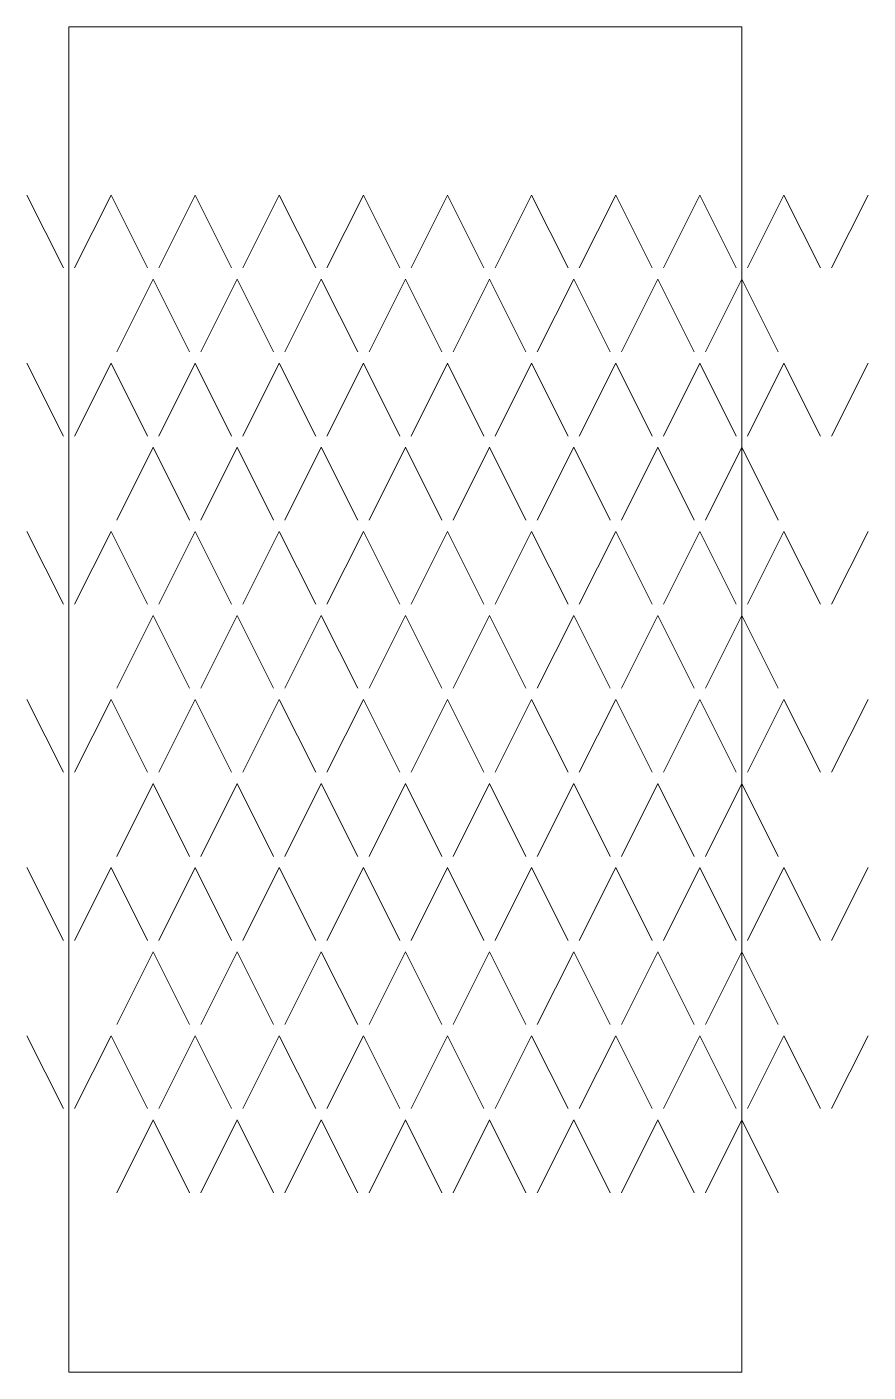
# Model space of a CAD drawing. Header units: metres. Extents: x -5 to 95, y 0 to 160.
import ezdxf

# ---------------------------------------------------------------- set-up
doc = ezdxf.new("R2010")
doc.units = ezdxf.units.M
doc.layers.add('TOP', color=1, linetype='Continuous', lineweight=0)

msp = doc.modelspace()

# ---------------------------------------------------------------- linework, layer by layer
at = {"layer": 'TOP'}
for p, q in [((-5, 140), (-0.67, 131.34)), ((0.67, 131.34), (5, 140)), ((5, 140), (9.33, 131.34)), ((10.67, 131.34), (15, 140)), ((15, 140), (19.33, 131.34)), ((20.67, 131.34), (25, 140)), ((25, 140), (29.33, 131.34)), ((30.67, 131.34), (35, 140)), ((35, 140), (39.33, 131.34)), ((40.67, 131.34), (45, 140)), ((45, 140), (49.33, 131.34)), ((50.67, 131.34), (55, 140)), ((55, 140), (59.33, 131.34)), ((60.67, 131.34), (65, 140)), ((65, 140), (69.33, 131.34)), ((70.67, 131.34), (75, 140)), ((75, 140), (79.33, 131.34)), ((80.67, 131.34), (85, 140)), ((85, 140), (89.33, 131.34)), ((90.67, 131.34), (95, 140)), ((5.67, 121.34), (10, 130)), ((10, 130), (14.33, 121.34)), ((15.67, 121.34), (20, 130)), ((20, 130), (24.33, 121.34)), ((25.67, 121.34), (30, 130)), ((30, 130), (34.33, 121.34)), ((35.67, 121.34), (40, 130)), ((40, 130), (44.33, 121.34)), ((45.67, 121.34), (50, 130)), ((50, 130), (54.33, 121.34)), ((55.67, 121.34), (60, 130)), ((60, 130), (64.33, 121.34)), ((65.67, 121.34), (70, 130)), ((70, 130), (74.33, 121.34)), ((75.67, 121.34), (80, 130)), ((80, 130), (84.33, 121.34)), ((-5, 120), (-0.67, 111.34)), ((0.67, 111.34), (5, 120)), ((5, 120), (9.33, 111.34)), ((10.67, 111.34), (15, 120)), ((15, 120), (19.33, 111.34)), ((20.67, 111.34), (25, 120)), ((25, 120), (29.33, 111.34)), ((30.67, 111.34), (35, 120)), ((35, 120), (39.33, 111.34)), ((40.67, 111.34), (45, 120)), ((45, 120), (49.33, 111.34)), ((50.67, 111.34), (55, 120)), ((55, 120), (59.33, 111.34)), ((60.67, 111.34), (65, 120)), ((65, 120), (69.33, 111.34)), ((70.67, 111.34), (75, 120)), ((75, 120), (79.33, 111.34)), ((80.67, 111.34), (85, 120)), ((85, 120), (89.33, 111.34)), ((90.67, 111.34), (95, 120)), ((5.67, 101.34), (10, 110)), ((10, 110), (14.33, 101.34)), ((15.67, 101.34), (20, 110)), ((20, 110), (24.33, 101.34)), ((25.67, 101.34), (30, 110)), ((30, 110), (34.33, 101.34)), ((35.67, 101.34), (40, 110)), ((40, 110), (44.33, 101.34)), ((45.67, 101.34), (50, 110)), ((50, 110), (54.33, 101.34)), ((55.67, 101.34), (60, 110)), ((60, 110), (64.33, 101.34)), ((65.67, 101.34), (70, 110)), ((70, 110), (74.33, 101.34)), ((75.67, 101.34), (80, 110)), ((80, 110), (84.33, 101.34)), ((-5, 100), (-0.67, 91.34)), ((0.67, 91.34), (5, 100)), ((5, 100), (9.33, 91.34)), ((10.67, 91.34), (15, 100)), ((15, 100), (19.33, 91.34)), ((20.67, 91.34), (25, 100)), ((25, 100), (29.33, 91.34)), ((30.67, 91.34), (35, 100)), ((35, 100), (39.33, 91.34)), ((40.67, 91.34), (45, 100)), ((45, 100), (49.33, 91.34)), ((50.67, 91.34), (55, 100)), ((55, 100), (59.33, 91.34)), ((60.67, 91.34), (65, 100)), ((65, 100), (69.33, 91.34)), ((70.67, 91.34), (75, 100)), ((75, 100), (79.33, 91.34)), ((80.67, 91.34), (85, 100)), ((85, 100), (89.33, 91.34)), ((90.67, 91.34), (95, 100)), ((5.67, 81.34), (10, 90)), ((10, 90), (14.33, 81.34)), ((15.67, 81.34), (20, 90)), ((20, 90), (24.33, 81.34)), ((25.67, 81.34), (30, 90)), ((30, 90), (34.33, 81.34)), ((35.67, 81.34), (40, 90)), ((40, 90), (44.33, 81.34)), ((45.67, 81.34), (50, 90)), ((50, 90), (54.33, 81.34)), ((55.67, 81.34), (60, 90)), ((60, 90), (64.33, 81.34)), ((65.67, 81.34), (70, 90)), ((70, 90), (74.33, 81.34)), ((75.67, 81.34), (80, 90)), ((80, 90), (84.33, 81.34)), ((-5, 80), (-0.67, 71.34)), ((0.67, 71.34), (5, 80)), ((5, 80), (9.33, 71.34)), ((10.67, 71.34), (15, 80)), ((15, 80), (19.33, 71.34)), ((20.67, 71.34), (25, 80)), ((25, 80), (29.33, 71.34)), ((30.67, 71.34), (35, 80)), ((35, 80), (39.33, 71.34)), ((40.67, 71.34), (45, 80)), ((45, 80), (49.33, 71.34)), ((50.67, 71.34), (55, 80)), ((55, 80), (59.33, 71.34)), ((60.67, 71.34), (65, 80)), ((65, 80), (69.33, 71.34)), ((70.67, 71.34), (75, 80)), ((75, 80), (79.33, 71.34)), ((80.67, 71.34), (85, 80)), ((85, 80), (89.33, 71.34)), ((90.67, 71.34), (95, 80)), ((5.67, 61.34), (10, 70)), ((10, 70), (14.33, 61.34)), ((15.67, 61.34), (20, 70)), ((20, 70), (24.33, 61.34)), ((25.67, 61.34), (30, 70)), ((30, 70), (34.33, 61.34)), ((35.67, 61.34), (40, 70)), ((40, 70), (44.33, 61.34)), ((45.67, 61.34), (50, 70)), ((50, 70), (54.33, 61.34)), ((55.67, 61.34), (60, 70)), ((60, 70), (64.33, 61.34)), ((65.67, 61.34), (70, 70)), ((70, 70), (74.33, 61.34)), ((75.67, 61.34), (80, 70)), ((80, 70), (84.33, 61.34)), ((-5, 60), (-0.67, 51.34)), ((0.67, 51.34), (5, 60)), ((5, 60), (9.33, 51.34)), ((10.67, 51.34), (15, 60)), ((15, 60), (19.33, 51.34)), ((20.67, 51.34), (25, 60)), ((25, 60), (29.33, 51.34)), ((30.67, 51.34), (35, 60)), ((35, 60), (39.33, 51.34)), ((40.67, 51.34), (45, 60)), ((45, 60), (49.33, 51.34)), ((50.67, 51.34), (55, 60)), ((55, 60), (59.33, 51.34)), ((60.67, 51.34), (65, 60)), ((65, 60), (69.33, 51.34)), ((70.67, 51.34), (75, 60)), ((75, 60), (79.33, 51.34)), ((80.67, 51.34), (85, 60)), ((85, 60), (89.33, 51.34)), ((90.67, 51.34), (95, 60)), ((5.67, 41.34), (10, 50)), ((10, 50), (14.33, 41.34)), ((15.67, 41.34), (20, 50)), ((20, 50), (24.33, 41.34)), ((25.67, 41.34), (30, 50)), ((30, 50), (34.33, 41.34)), ((35.67, 41.34), (40, 50)), ((40, 50), (44.33, 41.34)), ((45.67, 41.34), (50, 50)), ((50, 50), (54.33, 41.34)), ((55.67, 41.34), (60, 50)), ((60, 50), (64.33, 41.34)), ((65.67, 41.34), (70, 50)), ((70, 50), (74.33, 41.34)), ((75.67, 41.34), (80, 50)), ((80, 50), (84.33, 41.34)), ((-5, 40), (-0.67, 31.34)), ((0.67, 31.34), (5, 40)), ((5, 40), (9.33, 31.34)), ((10.67, 31.34), (15, 40)), ((15, 40), (19.33, 31.34)), ((20.67, 31.34), (25, 40)), ((25, 40), (29.33, 31.34)), ((30.67, 31.34), (35, 40)), ((35, 40), (39.33, 31.34)), ((40.67, 31.34), (45, 40)), ((45, 40), (49.33, 31.34)), ((50.67, 31.34), (55, 40)), ((55, 40), (59.33, 31.34)), ((60.67, 31.34), (65, 40)), ((65, 40), (69.33, 31.34)), ((70.67, 31.34), (75, 40)), ((75, 40), (79.33, 31.34)), ((80.67, 31.34), (85, 40)), ((85, 40), (89.33, 31.34)), ((90.67, 31.34), (95, 40)), ((5.67, 21.34), (10, 30)), ((10, 30), (14.33, 21.34)), ((15.67, 21.34), (20, 30)), ((20, 30), (24.33, 21.34)), ((25.67, 21.34), (30, 30)), ((30, 30), (34.33, 21.34)), ((35.67, 21.34), (40, 30)), ((40, 30), (44.33, 21.34)), ((45.67, 21.34), (50, 30)), ((50, 30), (54.33, 21.34)), ((55.67, 21.34), (60, 30)), ((60, 30), (64.33, 21.34)), ((65.67, 21.34), (70, 30)), ((70, 30), (74.33, 21.34)), ((75.67, 21.34), (80, 30)), ((80, 30), (84.33, 21.34))]:
    msp.add_line(p, q, dxfattribs=at)
msp.add_lwpolyline([(0, 0), (0, 160), (80, 160), (80, 0)], close=True, dxfattribs=at)

doc.saveas('drawing.dxf')
